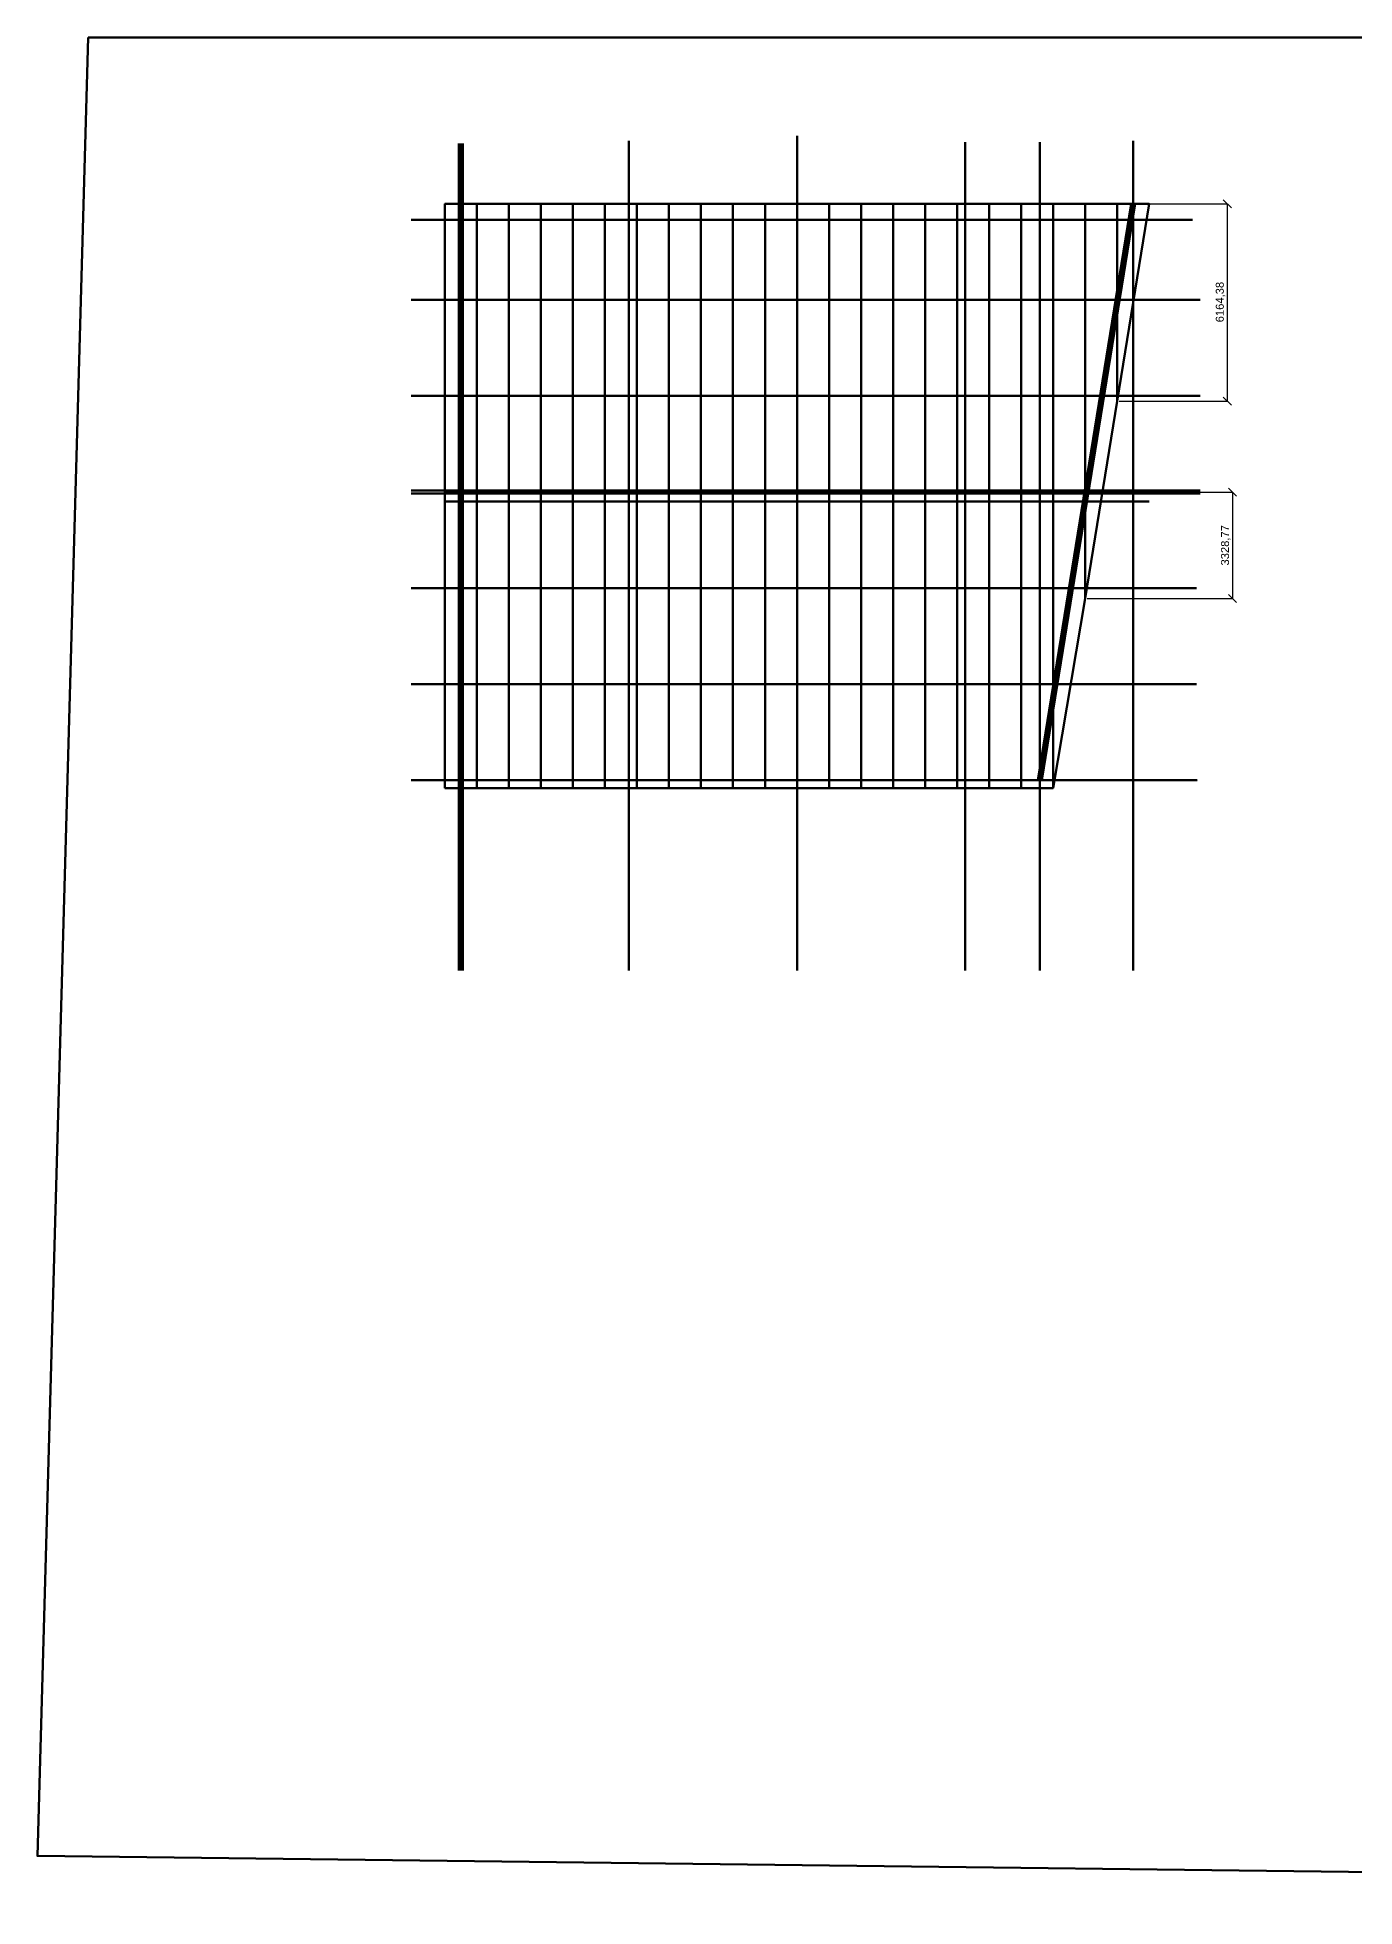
# Model space of a CAD drawing. Header units: millimetres. Extents: x -208979 to 31, y -109229 to 48340.
# Drawn here: x -176374 to -135229, y -10051 to 48340 of the extents above; entities that cross this region are included whole.
import ezdxf

# ---------------------------------------------------------------- set-up
doc = ezdxf.new("R2010")
doc.units = ezdxf.units.MM
doc.linetypes.add('ACAD_ISO10W100', pattern=[18, 12, -3, 0, -3])
doc.styles.get("Standard").update_dxf_attribs({"font": 'arial.ttf'})
doc.dimstyles.new('ISO-25', dxfattribs={"dimtxt": 2.5, "dimasz": 2.5, "dimexe": 1.25, "dimexo": 0.625, "dimtad": 1, "dimtxsty": 'Standard', "dimcen": 2.5, "dimadec": 0, "dimazin": 0, "dimtfac": 1, "dimtmove": 0, "dimatfit": 3, "dimfxl": 1, "dimarcsym": 0})

# ---------------------------------------------------------------- blocks, each defined once
blk = doc.blocks.new('_Oblique')
at = {"color": 0, "linetype": 'ByBlock', "lineweight": -2}
blk.add_line((-0.5, -0.5), (0.5, 0.5), dxfattribs=at)
blk = doc.blocks.new('*D49')
at = {"color": 0, "lineweight": -2, "transparency": 16777216}
for p, q in [((-143606, 34138), (-139040, 34138)), ((-139041, 34138), (-139041, 30809)), ((-143584, 30809), (-139040, 30809))]:
    blk.add_line(p, q, dxfattribs=at)
at = {"layer": 'Defpoints', "color": 0, "lineweight": 100, "transparency": 16777216}
for p in [(-143668, 34138), (-143646, 30809), (-139041, 30809)]:
    blk.add_point(p, dxfattribs=at)
at = {"color": 0, "lineweight": -2, "transparency": 16777216, "xscale": 250, "yscale": 250, "zscale": 250}
for p, rotation in [((-139041, 34138), 90), ((-139041, 30809), 270)]:
    blk.add_blockref('_Oblique', p, dxfattribs=dict(at, rotation=rotation))
at = {"color": 0, "lineweight": 100, "transparency": 16777216, "insert": (-139254, 32474), "char_height": 250, "attachment_point": 5, "rotation": 90}
blk.add_mtext('3328,77', dxfattribs=at)
blk = doc.blocks.new('*D50')
at = {"color": 0, "lineweight": -2, "transparency": 16777216}
for p, q in [((-142584, 43138), (-139204, 43138)), ((-139205, 36974), (-139205, 43138)), ((-142584, 36974), (-139204, 36974))]:
    blk.add_line(p, q, dxfattribs=at)
at = {"layer": 'Defpoints', "color": 0, "lineweight": 100, "transparency": 16777216}
for p in [(-142646, 43138), (-139205, 43138), (-142646, 36974)]:
    blk.add_point(p, dxfattribs=at)
at = {"color": 0, "lineweight": -2, "transparency": 16777216, "xscale": 250, "yscale": 250, "zscale": 250}
for p, rotation in [((-139205, 43138), 90), ((-139205, 36974), 270)]:
    blk.add_blockref('_Oblique', p, dxfattribs=dict(at, rotation=rotation))
at = {"color": 0, "lineweight": 100, "transparency": 16777216, "insert": (-139418, 40072), "char_height": 250, "attachment_point": 5, "rotation": 90}
blk.add_mtext('6164,38', dxfattribs=at)

msp = doc.modelspace()

# ---------------------------------------------------------------- linework, layer by layer
at = {"linetype": 'ACAD_ISO10W100', "lineweight": 100}
for p, q in [((-163207.934, 45028.778), (-163207.934, 19187.643)), ((-163145.934, 45028.778), (-163145.934, 19187.643)), ((-163083.934, 45028.778), (-163083.934, 19187.643)), ((-157895.934, 45108.896), (-157895.934, 19187.643)), ((-152645.934, 45269.131), (-152645.934, 19187.643)), ((-147395.934, 45068.837), (-147395.934, 19187.643)), ((-145065.934, 45068.837), (-145065.934, 19187.643)), ((-142145.934, 45108.896), (-142145.934, 19187.643)), ((-164701.275, 42638.152), (-140292.484, 42638.152)), ((-164701.275, 40138.152), (-140050.776, 40138.152)), ((-164701.275, 37138.152), (-140050.776, 37138.152)), ((-164701.275, 34188.152), (-140050.776, 34188.152)), ((-164701.275, 34088.152), (-140050.776, 34088.152)), ((-164701.275, 31138.152), (-140171.63, 31138.152)), ((-164701.275, 28138.152), (-140171.63, 28138.152)), ((-164701.275, 25138.152), (-140132.315, 25138.152))]:
    msp.add_line(p, q, dxfattribs=at)
at = {"lineweight": 100}
for p, q in [((-142207.934, 43138.152), (-145127.934, 25138.152)), ((-142145.934, 43138.152), (-145065.934, 25138.152)), ((-142083.934, 43138.152), (-145003.934, 25138.152))]:
    msp.add_line(p, q, dxfattribs=at)
at = {"color": 1, "linetype": 'ACAD_ISO10W100', "lineweight": 100}
for p, q in [((-163645.934, 34138.152), (-141645.934, 34138.152)), ((-163645.934, 33838.152), (-141645.934, 33838.152))]:
    msp.add_line(p, q, dxfattribs=at)
at = {"color": 1, "lineweight": 100}
msp.add_lwpolyline([(-174787.229, 48340.197), (-176373.578, -8465.42), (-46702.852, -10050.693), (-46439.645, 48340.197), (-174787.229, 48340.197)], dxfattribs=at)
for points in [[(-163645.934, 24888.152), (-163645.934, 43138.152), (-162645.934, 43138.152), (-162645.934, 24888.152)], [(-162645.934, 24888.152), (-162645.934, 43138.152), (-161645.934, 43138.152), (-161645.934, 24888.152)], [(-161645.934, 24888.152), (-161645.934, 43138.152), (-160645.934, 43138.152), (-160645.934, 24888.152)], [(-160645.934, 24888.152), (-160645.934, 43138.152), (-159645.934, 43138.152), (-159645.934, 24888.152)], [(-159645.934, 24888.152), (-159645.934, 43138.152), (-158645.934, 43138.152), (-158645.934, 24888.152)], [(-158645.934, 24888.152), (-158645.934, 43138.152), (-157645.934, 43138.152), (-157645.934, 24888.152)], [(-157645.934, 24888.152), (-157645.934, 43138.152), (-156645.934, 43138.152), (-156645.934, 24888.152)], [(-156645.934, 24888.152), (-156645.934, 43138.152), (-155645.934, 43138.152), (-155645.934, 24888.152)], [(-155645.934, 24888.152), (-155645.934, 43138.152), (-154645.934, 43138.152), (-154645.934, 24888.152)], [(-154645.934, 24888.152), (-154645.934, 43138.152), (-153645.934, 43138.152), (-153645.934, 24888.152)], [(-153645.934, 24888.152), (-153645.934, 43138.152), (-152645.934, 43138.152), (-152645.934, 24888.152)], [(-152645.934, 24888.152), (-152645.934, 43138.152), (-151645.934, 43138.152), (-151645.934, 24888.152)], [(-151645.934, 24888.152), (-151645.934, 43138.152), (-150645.934, 43138.152), (-150645.934, 24888.152)], [(-150645.934, 24888.152), (-150645.934, 43138.152), (-149645.934, 43138.152), (-149645.934, 24888.152)], [(-149645.934, 24888.152), (-149645.934, 43138.152), (-148645.934, 43138.152), (-148645.934, 24888.152)], [(-148645.934, 24888.152), (-148645.934, 43138.152), (-147645.934, 43138.152), (-147645.934, 24888.152)], [(-147645.934, 24888.152), (-147645.934, 43138.152), (-146645.934, 43138.152), (-146645.934, 24888.152)], [(-146645.934, 24888.152), (-146645.934, 43138.152), (-145645.934, 43138.152), (-145645.934, 24888.152)], [(-145645.934, 24888.152), (-145645.934, 43138.152), (-144645.934, 43138.152), (-144645.934, 24888.152)], [(-144645.934, 24888.152), (-144645.934, 43138.152), (-143645.934, 43138.152), (-143645.934, 30809.385)], [(-143645.934, 30809.385), (-143645.934, 43138.152), (-142645.934, 43138.152), (-142645.934, 36973.769)], [(-142645.934, 36973.769), (-142645.934, 43138.152), (-141645.934, 43138.152)]]:
    msp.add_lwpolyline(points, close=True, dxfattribs=at)

# ---------------------------------------------------------------- dimensions: what is measured, and where the dimension line sits
at = {"lineweight": 100}
dim = msp.add_linear_dim(base=(-139205.455, 43138.152), p1=(-142645.934, 36973.769), p2=(-142645.934, 43138.152), angle=90, dimstyle='ISO-25', override={"dimtxt": 250, "dimasz": 250, "dimexo": 62, "dimgap": 62, "dimblk1": 'Oblique', "dimblk2": 'Oblique', "dimsah": 1}, dxfattribs=at)
dim.commit()
dim.dimension.update_dxf_attribs({"geometry": '*D50', "text_midpoint": (-139205.455, 40071.686), "dimtype": 160})
dim = msp.add_linear_dim(base=(-139041.403, 30809.385), p1=(-143667.934, 34138.152), p2=(-143645.934, 30809.385), angle=90, dimstyle='ISO-25', override={"dimtxt": 250, "dimasz": 250, "dimexo": 62, "dimgap": 62, "dimblk1": 'Oblique', "dimblk2": 'Oblique', "dimsah": 1}, dxfattribs=at)
dim.commit()
dim.dimension.update_dxf_attribs({"geometry": '*D49', "text_midpoint": (-139253.641, 32473.769)})

doc.saveas('drawing.dxf')
